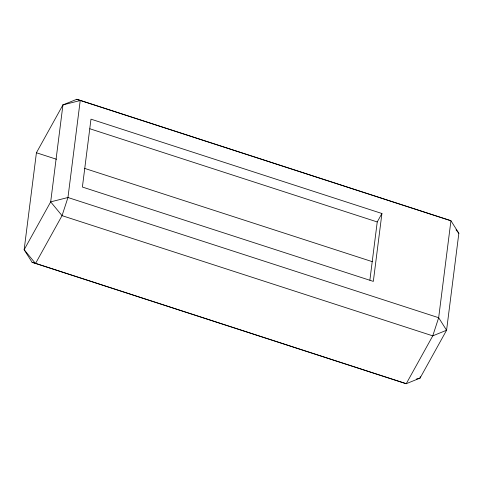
<?xml version="1.0" encoding="UTF-8"?>
<svg xmlns="http://www.w3.org/2000/svg" width="483" height="483" viewBox="0 0 483 483"><rect width="100%" height="100%" fill="white"/><g stroke="black" fill="none" stroke-linecap="round" stroke-linejoin="round"><path stroke-width="0.72" d="M36.418 152.755L24.15 249.729L32.065 262.263L406.233 383.719L420.053 378.104L446.582 330.245L458.85 233.271L450.935 220.737L76.767 99.281L62.947 104.896L36.418 152.755L56.517 159.269M369.881 280.134L377.241 221.951L381.926 213.504L90.979 119.162L82.394 187.048L373.335 281.39L381.926 213.504M420.24 376.613L420.053 378.104L416.455 379.016M89.88 128.768L377.241 221.951M84.513 168.35L372.351 261.683M32.065 262.263L406.233 383.719L432.762 335.86L438.667 317.717L450.935 220.737L76.767 99.281M456.006 229.823L458.85 233.271M62.947 104.896L50.679 201.87L24.15 249.729L35.519 263.513L62.047 215.653L67.958 197.511L80.226 100.53L62.947 104.896M446.582 330.245L432.762 335.86L62.047 215.653L50.679 201.87L67.958 197.511L438.667 317.717L446.582 330.245"/></g></svg>
